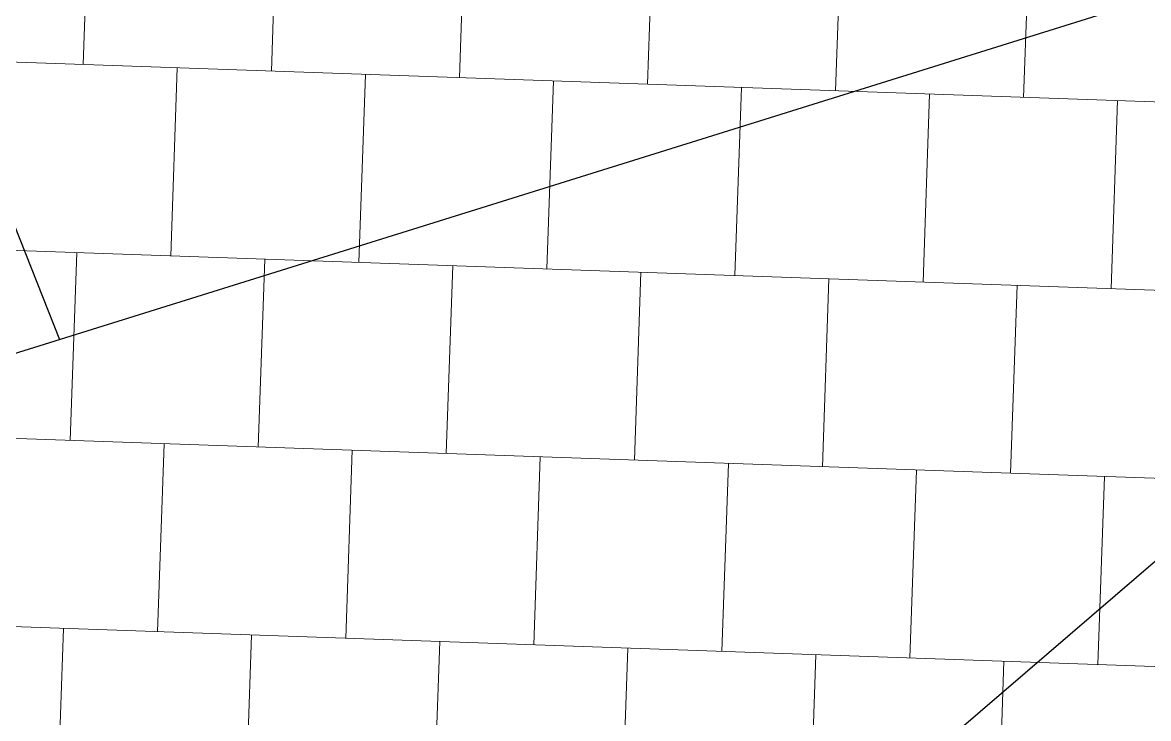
# Model space of a CAD drawing. Header units: millimetres. Extents: x -1042495 to -977915, y 3191218 to 3280168.
# Drawn here: x -1025301 to -1021775, y 3230773 to 3232953 of the extents above; entities that cross this region are included whole.
import ezdxf

# ---------------------------------------------------------------- set-up
doc = ezdxf.new("R2010")
doc.units = ezdxf.units.MM
for name, color, linetype, lineweight in [('_ВК_В1', 5, 'B1', 30), ('_Кабель 0.4', 1, 'g5_119_3', 30), ('мощение', 251, 'Continuous', 0)]:
    doc.layers.add(name, color=color, linetype=linetype, lineweight=lineweight)
doc.linetypes.add('B1', pattern='A,12.5,-3,["В1",Standard,S=2,R=0,X=-2,Y=-1],-2.5', length=18)
doc.linetypes.add('g5_119_3', pattern='A,4,-1,[31,GUGK_2005.shx,S=0.1,R=0,X=0,Y=0],4,[31,GUGK_2005.shx,S=0.1,R=180,X=0,Y=0],-1', length=10)

msp = doc.modelspace()

# ---------------------------------------------------------------- hatches: boundary and pattern name
at = {"layer": 'мощение', "true_color": 0x636466}
h = msp.add_hatch(dxfattribs=at)
h.set_pattern_fill('AR-B88', color=251, scale=2.9, angle=358)
h.paths.add_polyline_path([(-993683.5, 3247769.9), (-994169.2, 3247839.3), (-996779.7, 3247934.1), (-1002749.9, 3247983.4), (-1005577.8, 3248156.9), (-1007675.1, 3248256.1), (-1010727.4, 3248769.8), (-1012366.6, 3249261.3), (-1013436.8, 3249863.2), (-1014480.9, 3250377.6), (-1018638.1, 3254207.8), (-1021767.3, 3257083.7), (-1033142.2, 3244724.5), (-1029892.8, 3240962.5), (-1028035.6, 3238037.1), (-1026578.4, 3235140.7), (-1026248.4, 3233936.8), (-1026188, 3233910.9), (-1025364.8, 3231113.1), (-1025356.8, 3230683.5), (-1025266.5, 3230354), (-1021268.9, 3230215.6), (-1020176.1, 3232879.4), (-1010809.7, 3232555.1), (-994230.1, 3231981.1)])
h.paths.add_polyline_path([(-1026578.6, 3240042.7), (-1031729.2, 3244783.1), (-1022587, 3254716.4), (-1017436.4, 3249976)], flags=16)
h.paths.add_polyline_path([(-1010818.6, 3244162.4), (-1010777.1, 3245361.7), (-1006579.6, 3245216.3), (-1006621.1, 3244017.1), (-1006652.3, 3243117.6), (-1001855.1, 3242951.5), (-1001824, 3243851), (-997826.4, 3243712.6), (-997784.9, 3244911.9), (-994586.8, 3244801.2), (-994628.3, 3243601.9), (-994801.1, 3238611.8), (-994801.3, 3238604.9), (-995001.2, 3238611.8), (-997799.5, 3238708.7), (-997993.3, 3233112), (-1011185.3, 3233568.7)], flags=16)
h.paths.add_polyline_path([(-1010901.6, 3241763.8), (-1010825.5, 3243962.5), (-1010818.6, 3244162.4), (-1006821, 3244024), (-1006621.1, 3244017.1), (-1006652.3, 3243117.6), (-1001855.1, 3242951.5), (-1001655.3, 3242944.6), (-1001631, 3243644.2), (-994835.1, 3243408.9), (-994994.3, 3238811.7), (-997792.6, 3238908.5), (-997799.5, 3238708.7), (-997986.3, 3233311.9), (-997993.3, 3233112), (-1011185.3, 3233568.7), (-1011178.4, 3233768.6)], flags=0)
h.paths.add_polyline_path([(-1010701.8, 3241756.9), (-1010625.6, 3243955.6), (-1006827.9, 3243824.1), (-1006852.1, 3243124.5), (-1006904, 3241625.4)], flags=0)
h.paths.add_polyline_path([(-1010708.7, 3241557), (-1006911, 3241425.5), (-1007180.8, 3233630.2), (-1010978.5, 3233761.7)], flags=0)
h.paths.add_polyline_path([(-1006711.1, 3241418.6), (-1001914, 3241252.5), (-1002045.4, 3237454.8), (-1006842.6, 3237620.9)], flags=0)
h.paths.add_polyline_path([(-1006704.2, 3241618.5), (-1006659.2, 3242917.7), (-1001862.1, 3242751.6), (-1001907, 3241452.4)], flags=0)
h.paths.add_polyline_path([(-1006849.5, 3237421), (-1002052.3, 3237254.9), (-1002183.8, 3233457.2), (-1006980.9, 3233623.3)], flags=0)
h.paths.add_polyline_path([(-1001714.1, 3241245.6), (-997916.3, 3241114.1), (-998186.2, 3233318.8), (-1001983.9, 3233450.3)], flags=0)

# ---------------------------------------------------------------- linework, layer by layer
at = {"layer": '_ВК_В1', "linetype": 'B1'}
msp.add_line((-1026733.8, 3231476.1), (-1008879.8, 3237056), dxfattribs=at)
msp.add_lwpolyline([(-1027158.1, 3249137.7), (-1028533.1, 3240430), (-1025185.3, 3231960)], dxfattribs=at)
at = {"layer": '_Кабель 0.4'}
msp.add_lwpolyline([(-1024274.6, 3229099.2), (-1012170.8, 3239505), (-1008001.3, 3239464.6)], dxfattribs=at)

doc.saveas('drawing.dxf')
